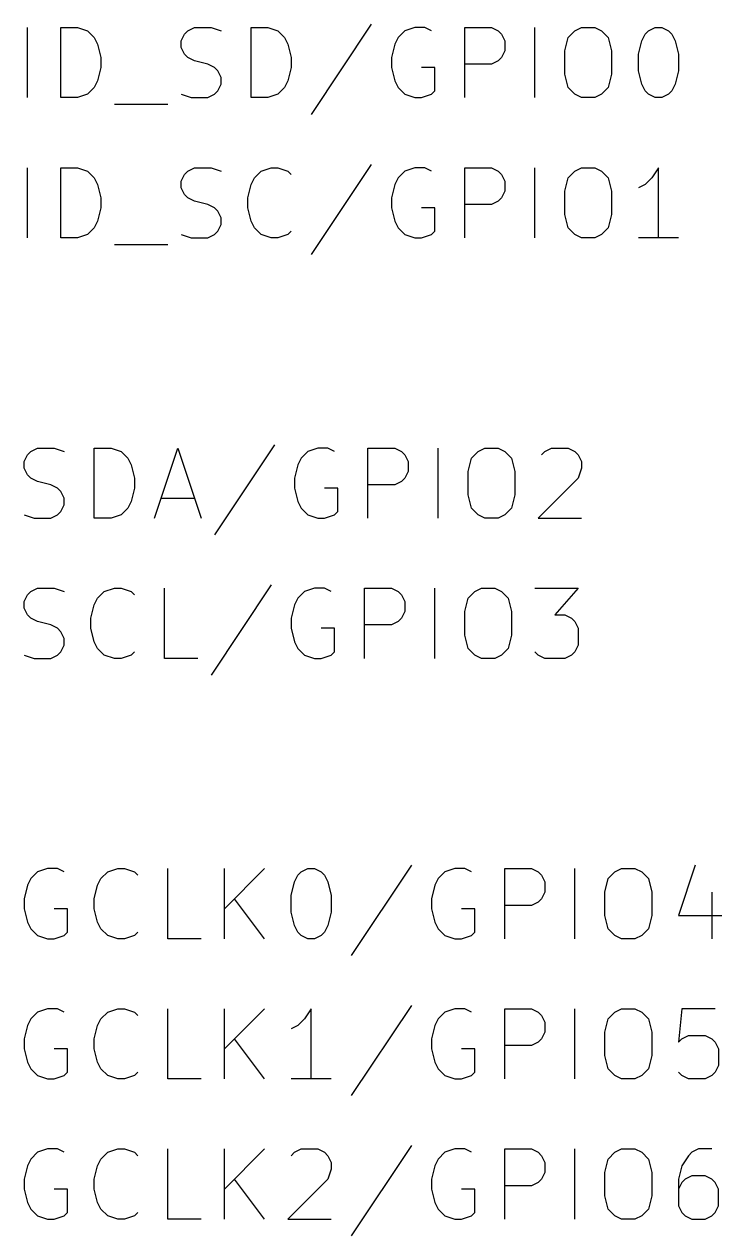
# Model space of a CAD drawing. Header units: millimetres. Extents: x 10 to 287, y -200 to -10.
# Drawn here: x 167.63 to 180.27, y -78.36 to -56.41 of the extents above; entities that cross this region are included whole.
import ezdxf

# ---------------------------------------------------------------- set-up
doc = ezdxf.new("R2010")
doc.units = ezdxf.units.MM
doc.layers.add('GREENSIXTYFIVE', color=129, linetype='CONTINUOUS')

msp = doc.modelspace()

# ---------------------------------------------------------------- linework, layer by layer
at = {"layer": 'GREENSIXTYFIVE', "linetype": 'CONTINUOUS'}
for p, q in [((173.9174, -56.4071), (172.8288, -58.0399)), ((167.6883, -57.7375), (167.6883, -56.4675)), ((168.2931, -57.7375), (168.2931, -56.4675)), ((168.2931, -56.4675), (168.5955, -56.4675)), ((168.5955, -56.4675), (168.7769, -56.528)), ((168.7769, -56.528), (168.8979, -56.649)), ((170.4703, -56.7094), (170.5307, -56.5885)), ((170.5307, -56.5885), (170.5912, -56.528)), ((170.5912, -56.528), (170.7122, -56.4675)), ((170.7122, -56.4675), (171.0145, -56.4675)), ((171.0145, -56.4675), (171.196, -56.528)), ((171.7402, -57.7375), (171.7402, -56.4675)), ((171.7402, -56.4675), (172.0426, -56.4675)), ((172.0426, -56.4675), (172.224, -56.528)), ((172.224, -56.528), (172.345, -56.649)), ((174.5222, -56.528), (174.4012, -56.649)), ((174.7036, -56.4675), (174.5222, -56.528)), ((174.885, -56.4675), (174.7036, -56.4675)), ((175.006, -56.528), (174.885, -56.4675)), ((175.6107, -57.7375), (175.6107, -56.4675)), ((175.6107, -56.4675), (176.0945, -56.4675)), ((176.0945, -56.4675), (176.2155, -56.528)), ((176.2155, -56.528), (176.276, -56.5885)), ((176.276, -56.5885), (176.3364, -56.7094)), ((176.8807, -57.7375), (176.8807, -56.4675)), ((177.4855, -56.649), (177.6065, -56.528)), ((177.6065, -56.528), (177.7274, -56.4675)), ((177.7274, -56.4675), (177.9693, -56.4675)), ((177.9693, -56.4675), (178.0903, -56.528)), ((178.0903, -56.528), (178.2112, -56.649)), ((178.816, -56.7094), (178.8765, -56.5885)), ((178.8765, -56.5885), (178.937, -56.528)), ((178.937, -56.528), (179.0579, -56.4675)), ((179.0579, -56.4675), (179.1789, -56.4675)), ((179.1789, -56.4675), (179.2998, -56.528)), ((179.2998, -56.528), (179.3603, -56.5885)), ((179.3603, -56.5885), (179.4208, -56.7094)), ((168.8979, -56.649), (168.9584, -56.7699)), ((168.9584, -56.7699), (169.0188, -57.0118)), ((170.4703, -56.8304), (170.4703, -56.7094)), ((170.5307, -56.9513), (170.4703, -56.8304)), ((172.345, -56.649), (172.4055, -56.7699)), ((172.4055, -56.7699), (172.4659, -57.0118)), ((174.3407, -56.7699), (174.2803, -57.0118)), ((174.4012, -56.649), (174.3407, -56.7699)), ((176.3364, -56.7094), (176.3364, -56.8909)), ((177.4251, -56.8909), (177.4855, -56.649)), ((178.2112, -56.649), (178.2717, -56.8909)), ((178.7556, -56.9513), (178.816, -56.7094)), ((179.4208, -56.7094), (179.4813, -56.9513)), ((169.0188, -57.0118), (169.0188, -57.1932)), ((170.5912, -57.0118), (170.5307, -56.9513)), ((170.7122, -57.0723), (170.5912, -57.0118)), ((170.9541, -57.1328), (170.7122, -57.0723)), ((172.4659, -57.0118), (172.4659, -57.1932)), ((174.2803, -57.0118), (174.2803, -57.1932)), ((176.2155, -57.0723), (176.0945, -57.1328)), ((176.276, -57.0118), (176.2155, -57.0723)), ((176.3364, -56.8909), (176.276, -57.0118)), ((177.4251, -57.3142), (177.4251, -56.8909)), ((178.2717, -56.8909), (178.2717, -57.3142)), ((178.7556, -57.2537), (178.7556, -56.9513)), ((179.4813, -56.9513), (179.4813, -57.2537)), ((169.0188, -57.1932), (168.9584, -57.4351)), ((171.075, -57.1932), (170.9541, -57.1328)), ((171.1355, -57.2537), (171.075, -57.1932)), ((171.196, -57.3747), (171.1355, -57.2537)), ((172.4659, -57.1932), (172.4055, -57.4351)), ((174.2803, -57.1932), (174.3407, -57.4351)), ((175.0664, -57.1932), (174.8245, -57.1932)), ((175.0664, -57.6166), (175.0664, -57.1932)), ((176.0945, -57.1328), (175.6107, -57.1328)), ((178.816, -57.4956), (178.7556, -57.2537)), ((179.4813, -57.2537), (179.4208, -57.4956)), ((168.9584, -57.4351), (168.8979, -57.5561)), ((171.1355, -57.6166), (171.196, -57.4956)), ((171.196, -57.4956), (171.196, -57.3747)), ((172.4055, -57.4351), (172.345, -57.5561)), ((174.3407, -57.4351), (174.4012, -57.5561)), ((177.4855, -57.5561), (177.4251, -57.3142)), ((178.2717, -57.3142), (178.2112, -57.5561)), ((178.8765, -57.6166), (178.816, -57.4956)), ((179.4208, -57.4956), (179.3603, -57.6166)), ((168.7769, -57.6771), (168.5955, -57.7375)), ((168.8979, -57.5561), (168.7769, -57.6771)), ((170.4703, -57.6771), (170.6517, -57.7375)), ((170.9541, -57.7375), (171.075, -57.6771)), ((171.075, -57.6771), (171.1355, -57.6166)), ((172.224, -57.6771), (172.0426, -57.7375)), ((172.345, -57.5561), (172.224, -57.6771)), ((174.4012, -57.5561), (174.5222, -57.6771)), ((174.5222, -57.6771), (174.7036, -57.7375)), ((174.8245, -57.7375), (175.006, -57.6771)), ((175.006, -57.6771), (175.0664, -57.6166)), ((177.6065, -57.6771), (177.4855, -57.5561)), ((177.7274, -57.7375), (177.6065, -57.6771)), ((178.0903, -57.6771), (177.9693, -57.7375)), ((178.2112, -57.5561), (178.0903, -57.6771)), ((178.937, -57.6771), (178.8765, -57.6166)), ((179.0579, -57.7375), (178.937, -57.6771)), ((179.2998, -57.6771), (179.1789, -57.7375)), ((179.3603, -57.6166), (179.2998, -57.6771)), ((168.5955, -57.7375), (168.2931, -57.7375)), ((169.2608, -57.8585), (170.2284, -57.8585)), ((170.6517, -57.7375), (170.9541, -57.7375)), ((172.0426, -57.7375), (171.7402, -57.7375)), ((174.7036, -57.7375), (174.8245, -57.7375)), ((177.9693, -57.7375), (177.7274, -57.7375)), ((179.1789, -57.7375), (179.0579, -57.7375)), ((167.6883, -60.2775), (167.6883, -59.0075)), ((168.2931, -60.2775), (168.2931, -59.0075)), ((168.2931, -59.0075), (168.5955, -59.0075)), ((168.5955, -59.0075), (168.7769, -59.068)), ((170.5912, -59.068), (170.7122, -59.0075)), ((170.7122, -59.0075), (171.0145, -59.0075)), ((171.0145, -59.0075), (171.196, -59.068)), ((171.9217, -59.068), (172.1031, -59.0075)), ((172.1031, -59.0075), (172.224, -59.0075)), ((172.224, -59.0075), (172.4055, -59.068)), ((173.9174, -58.9471), (172.8288, -60.5799)), ((174.7036, -59.0075), (174.5222, -59.068)), ((174.885, -59.0075), (174.7036, -59.0075)), ((175.006, -59.068), (174.885, -59.0075)), ((175.6107, -60.2775), (175.6107, -59.0075)), ((175.6107, -59.0075), (176.0945, -59.0075)), ((176.0945, -59.0075), (176.2155, -59.068)), ((176.8807, -60.2775), (176.8807, -59.0075)), ((177.6065, -59.068), (177.7274, -59.0075)), ((177.7274, -59.0075), (177.9693, -59.0075)), ((177.9693, -59.0075), (178.0903, -59.068)), ((179.1184, -59.0075), (178.9975, -59.189)), ((179.1184, -60.2775), (179.1184, -59.0075)), ((168.7769, -59.068), (168.8979, -59.189)), ((168.8979, -59.189), (168.9584, -59.3099)), ((170.4703, -59.2494), (170.5307, -59.1285)), ((170.4703, -59.3704), (170.4703, -59.2494)), ((170.5307, -59.1285), (170.5912, -59.068)), ((171.7402, -59.3099), (171.8007, -59.189)), ((171.8007, -59.189), (171.9217, -59.068)), ((172.4055, -59.068), (172.4659, -59.1285)), ((174.4012, -59.189), (174.3407, -59.3099)), ((174.5222, -59.068), (174.4012, -59.189)), ((176.2155, -59.068), (176.276, -59.1285)), ((176.276, -59.1285), (176.3364, -59.2494)), ((176.3364, -59.2494), (176.3364, -59.4309)), ((177.4251, -59.4309), (177.4855, -59.189)), ((177.4855, -59.189), (177.6065, -59.068)), ((178.0903, -59.068), (178.2112, -59.189)), ((178.2112, -59.189), (178.2717, -59.4309)), ((178.9975, -59.189), (178.8765, -59.3099)), ((168.9584, -59.3099), (169.0188, -59.5518)), ((170.5307, -59.4913), (170.4703, -59.3704)), ((170.5912, -59.5518), (170.5307, -59.4913)), ((171.6798, -59.5518), (171.7402, -59.3099)), ((174.3407, -59.3099), (174.2803, -59.5518)), ((176.3364, -59.4309), (176.276, -59.5518)), ((177.4251, -59.8542), (177.4251, -59.4309)), ((178.2717, -59.4309), (178.2717, -59.8542)), ((178.8765, -59.3099), (178.7556, -59.3704)), ((169.0188, -59.5518), (169.0188, -59.7332)), ((170.7122, -59.6123), (170.5912, -59.5518)), ((170.9541, -59.6728), (170.7122, -59.6123)), ((171.075, -59.7332), (170.9541, -59.6728)), ((171.6798, -59.7332), (171.6798, -59.5518)), ((174.2803, -59.5518), (174.2803, -59.7332)), ((176.0945, -59.6728), (175.6107, -59.6728)), ((176.2155, -59.6123), (176.0945, -59.6728)), ((176.276, -59.5518), (176.2155, -59.6123)), ((169.0188, -59.7332), (168.9584, -59.9751)), ((171.1355, -59.7937), (171.075, -59.7332)), ((171.196, -59.9147), (171.1355, -59.7937)), ((171.196, -60.0356), (171.196, -59.9147)), ((171.7402, -59.9751), (171.6798, -59.7332)), ((174.2803, -59.7332), (174.3407, -59.9751)), ((175.0664, -59.7332), (174.8245, -59.7332)), ((175.0664, -60.1566), (175.0664, -59.7332)), ((177.4855, -60.0961), (177.4251, -59.8542)), ((178.2717, -59.8542), (178.2112, -60.0961)), ((168.8979, -60.0961), (168.7769, -60.2171)), ((168.9584, -59.9751), (168.8979, -60.0961)), ((171.1355, -60.1566), (171.196, -60.0356)), ((171.8007, -60.0961), (171.7402, -59.9751)), ((171.9217, -60.2171), (171.8007, -60.0961)), ((174.3407, -59.9751), (174.4012, -60.0961)), ((174.4012, -60.0961), (174.5222, -60.2171)), ((177.6065, -60.2171), (177.4855, -60.0961)), ((178.2112, -60.0961), (178.0903, -60.2171)), ((168.5955, -60.2775), (168.2931, -60.2775)), ((168.7769, -60.2171), (168.5955, -60.2775)), ((170.4703, -60.2171), (170.6517, -60.2775)), ((170.6517, -60.2775), (170.9541, -60.2775)), ((170.9541, -60.2775), (171.075, -60.2171)), ((171.075, -60.2171), (171.1355, -60.1566)), ((172.1031, -60.2775), (171.9217, -60.2171)), ((172.224, -60.2775), (172.1031, -60.2775)), ((172.4055, -60.2171), (172.224, -60.2775)), ((172.4659, -60.1566), (172.4055, -60.2171)), ((174.5222, -60.2171), (174.7036, -60.2775)), ((174.7036, -60.2775), (174.8245, -60.2775)), ((174.8245, -60.2775), (175.006, -60.2171)), ((175.006, -60.2171), (175.0664, -60.1566)), ((177.7274, -60.2775), (177.6065, -60.2171)), ((177.9693, -60.2775), (177.7274, -60.2775)), ((178.0903, -60.2171), (177.9693, -60.2775)), ((179.4813, -60.2775), (178.7556, -60.2775)), ((169.2608, -60.3985), (170.2284, -60.3985)), ((167.7488, -64.148), (167.8698, -64.0875)), ((167.8698, -64.0875), (168.1721, -64.0875)), ((168.1721, -64.0875), (168.3536, -64.148)), ((168.8978, -65.3575), (168.8978, -64.0875)), ((168.8978, -64.0875), (169.2002, -64.0875)), ((169.2002, -64.0875), (169.3816, -64.148)), ((169.9864, -65.3575), (170.4097, -64.0875)), ((170.4097, -64.0875), (170.8331, -65.3575)), ((172.1636, -64.0271), (171.075, -65.6599)), ((172.9498, -64.0875), (172.7684, -64.148)), ((173.1312, -64.0875), (172.9498, -64.0875)), ((173.2522, -64.148), (173.1312, -64.0875)), ((173.8569, -65.3575), (173.8569, -64.0875)), ((173.8569, -64.0875), (174.3407, -64.0875)), ((174.3407, -64.0875), (174.4617, -64.148)), ((175.1269, -65.3575), (175.1269, -64.0875)), ((175.8527, -64.148), (175.9736, -64.0875)), ((175.9736, -64.0875), (176.2155, -64.0875)), ((176.2155, -64.0875), (176.3365, -64.148)), ((177.0622, -64.148), (177.1832, -64.0875)), ((177.1832, -64.0875), (177.4856, -64.0875)), ((177.4856, -64.0875), (177.6065, -64.148)), ((167.6279, -64.3294), (167.6883, -64.2085)), ((167.6883, -64.2085), (167.7488, -64.148)), ((169.3816, -64.148), (169.5026, -64.269)), ((169.5026, -64.269), (169.5631, -64.3899)), ((172.6474, -64.269), (172.5869, -64.3899)), ((172.7684, -64.148), (172.6474, -64.269)), ((174.4617, -64.148), (174.5222, -64.2085)), ((174.5222, -64.2085), (174.5826, -64.3294)), ((175.6713, -64.5109), (175.7317, -64.269)), ((175.7317, -64.269), (175.8527, -64.148)), ((176.3365, -64.148), (176.4574, -64.269)), ((176.4574, -64.269), (176.5179, -64.5109)), ((177.0018, -64.2085), (177.0622, -64.148)), ((177.6065, -64.148), (177.667, -64.2085)), ((177.667, -64.2085), (177.7275, -64.3294)), ((167.6279, -64.4504), (167.6279, -64.3294)), ((167.6883, -64.5713), (167.6279, -64.4504)), ((169.5631, -64.3899), (169.6235, -64.6318)), ((172.5869, -64.3899), (172.5265, -64.6318)), ((174.5826, -64.5109), (174.5222, -64.6318)), ((174.5826, -64.3294), (174.5826, -64.5109)), ((175.6713, -64.9342), (175.6713, -64.5109)), ((176.5179, -64.5109), (176.5179, -64.9342)), ((177.7275, -64.4504), (177.667, -64.6318)), ((177.7275, -64.3294), (177.7275, -64.4504)), ((167.7488, -64.6318), (167.6883, -64.5713)), ((167.8698, -64.6923), (167.7488, -64.6318)), ((168.1117, -64.7528), (167.8698, -64.6923)), ((168.2326, -64.8132), (168.1117, -64.7528)), ((169.6235, -64.6318), (169.6235, -64.8132)), ((172.5265, -64.6318), (172.5265, -64.8132)), ((174.3407, -64.7528), (173.8569, -64.7528)), ((174.4617, -64.6923), (174.3407, -64.7528)), ((174.5222, -64.6318), (174.4617, -64.6923)), ((177.667, -64.6318), (176.9413, -65.3575)), ((168.2931, -64.8737), (168.2326, -64.8132)), ((168.3536, -64.9947), (168.2931, -64.8737)), ((169.6235, -64.8132), (169.5631, -65.0551)), ((172.5265, -64.8132), (172.5869, -65.0551)), ((173.3126, -64.8132), (173.0707, -64.8132)), ((173.3126, -65.2366), (173.3126, -64.8132)), ((175.7317, -65.1761), (175.6713, -64.9342)), ((176.5179, -64.9342), (176.4574, -65.1761)), ((168.2931, -65.2366), (168.3536, -65.1156)), ((168.3536, -65.1156), (168.3536, -64.9947)), ((169.5026, -65.1761), (169.3816, -65.2971)), ((169.5631, -65.0551), (169.5026, -65.1761)), ((170.1074, -64.9947), (170.7121, -64.9947)), ((172.5869, -65.0551), (172.6474, -65.1761)), ((172.6474, -65.1761), (172.7684, -65.2971)), ((175.8527, -65.2971), (175.7317, -65.1761)), ((176.4574, -65.1761), (176.3365, -65.2971)), ((167.6279, -65.2971), (167.8093, -65.3575)), ((167.8093, -65.3575), (168.1117, -65.3575)), ((168.1117, -65.3575), (168.2326, -65.2971)), ((168.2326, -65.2971), (168.2931, -65.2366)), ((169.2002, -65.3575), (168.8978, -65.3575)), ((169.3816, -65.2971), (169.2002, -65.3575)), ((172.7684, -65.2971), (172.9498, -65.3575)), ((172.9498, -65.3575), (173.0707, -65.3575)), ((173.0707, -65.3575), (173.2522, -65.2971)), ((173.2522, -65.2971), (173.3126, -65.2366)), ((175.9736, -65.3575), (175.8527, -65.2971)), ((176.2155, -65.3575), (175.9736, -65.3575)), ((176.3365, -65.2971), (176.2155, -65.3575)), ((176.9413, -65.3575), (177.7275, -65.3575)), ((167.6883, -66.7485), (167.7488, -66.688)), ((167.7488, -66.688), (167.8698, -66.6275)), ((167.8698, -66.6275), (168.1721, -66.6275)), ((168.1721, -66.6275), (168.3536, -66.688)), ((168.9583, -66.809), (169.0793, -66.688)), ((169.0793, -66.688), (169.2607, -66.6275)), ((169.2607, -66.6275), (169.3816, -66.6275)), ((169.3816, -66.6275), (169.5631, -66.688)), ((169.5631, -66.688), (169.6235, -66.7485)), ((170.1678, -67.8975), (170.1678, -66.6275)), ((172.1031, -66.5671), (171.0145, -68.1999)), ((172.7079, -66.688), (172.5869, -66.809)), ((172.8893, -66.6275), (172.7079, -66.688)), ((173.0707, -66.6275), (172.8893, -66.6275)), ((173.1917, -66.688), (173.0707, -66.6275)), ((173.7964, -67.8975), (173.7964, -66.6275)), ((173.7964, -66.6275), (174.2802, -66.6275)), ((174.2802, -66.6275), (174.4012, -66.688)), ((174.4012, -66.688), (174.4617, -66.7485)), ((175.0664, -67.8975), (175.0664, -66.6275)), ((175.6712, -66.809), (175.7922, -66.688)), ((175.7922, -66.688), (175.9131, -66.6275)), ((175.9131, -66.6275), (176.155, -66.6275)), ((176.155, -66.6275), (176.276, -66.688)), ((176.276, -66.688), (176.3969, -66.809)), ((176.8808, -66.6275), (177.667, -66.6275)), ((177.667, -66.6275), (177.2436, -67.1113)), ((167.6279, -66.8694), (167.6883, -66.7485)), ((167.6279, -66.9904), (167.6279, -66.8694)), ((168.8374, -67.1718), (168.8978, -66.9299)), ((168.8978, -66.9299), (168.9583, -66.809)), ((172.5264, -66.9299), (172.466, -67.1718)), ((172.5869, -66.809), (172.5264, -66.9299)), ((174.4617, -66.7485), (174.5221, -66.8694)), ((174.5221, -66.8694), (174.5221, -67.0509)), ((175.6108, -67.0509), (175.6712, -66.809)), ((176.3969, -66.809), (176.4574, -67.0509)), ((167.6883, -67.1113), (167.6279, -66.9904)), ((167.7488, -67.1718), (167.6883, -67.1113)), ((167.8698, -67.2323), (167.7488, -67.1718)), ((168.8374, -67.3532), (168.8374, -67.1718)), ((172.466, -67.1718), (172.466, -67.3532)), ((174.4617, -67.1718), (174.4012, -67.2323)), ((174.5221, -67.0509), (174.4617, -67.1718)), ((175.6108, -67.4742), (175.6108, -67.0509)), ((176.4574, -67.0509), (176.4574, -67.4742)), ((177.2436, -67.1113), (177.4251, -67.1113)), ((177.4251, -67.1113), (177.546, -67.1718)), ((177.546, -67.1718), (177.6065, -67.2323)), ((168.1117, -67.2928), (167.8698, -67.2323)), ((168.2326, -67.3532), (168.1117, -67.2928)), ((168.2931, -67.4137), (168.2326, -67.3532)), ((168.8978, -67.5951), (168.8374, -67.3532)), ((172.466, -67.3532), (172.5264, -67.5951)), ((173.2521, -67.3532), (173.0102, -67.3532)), ((173.2521, -67.7766), (173.2521, -67.3532)), ((174.2802, -67.2928), (173.7964, -67.2928)), ((174.4012, -67.2323), (174.2802, -67.2928)), ((177.6065, -67.2323), (177.667, -67.3532)), ((177.667, -67.3532), (177.667, -67.6556)), ((168.3536, -67.5347), (168.2931, -67.4137)), ((168.3536, -67.6556), (168.3536, -67.5347)), ((168.9583, -67.7161), (168.8978, -67.5951)), ((172.5264, -67.5951), (172.5869, -67.7161)), ((175.6712, -67.7161), (175.6108, -67.4742)), ((176.4574, -67.4742), (176.3969, -67.7161)), ((168.2326, -67.8371), (168.2931, -67.7766)), ((168.2931, -67.7766), (168.3536, -67.6556)), ((169.0793, -67.8371), (168.9583, -67.7161)), ((169.6235, -67.7766), (169.5631, -67.8371)), ((172.5869, -67.7161), (172.7079, -67.8371)), ((173.1917, -67.8371), (173.2521, -67.7766)), ((175.7922, -67.8371), (175.6712, -67.7161)), ((176.3969, -67.7161), (176.276, -67.8371)), ((176.9413, -67.8371), (176.8808, -67.7766)), ((177.6065, -67.7766), (177.546, -67.8371)), ((177.667, -67.6556), (177.6065, -67.7766)), ((167.6279, -67.8371), (167.8093, -67.8975)), ((167.8093, -67.8975), (168.1117, -67.8975)), ((168.1117, -67.8975), (168.2326, -67.8371)), ((169.2607, -67.8975), (169.0793, -67.8371)), ((169.3816, -67.8975), (169.2607, -67.8975)), ((169.5631, -67.8371), (169.3816, -67.8975)), ((170.7726, -67.8975), (170.1678, -67.8975)), ((172.7079, -67.8371), (172.8893, -67.8975)), ((172.8893, -67.8975), (173.0102, -67.8975)), ((173.0102, -67.8975), (173.1917, -67.8371)), ((175.9131, -67.8975), (175.7922, -67.8371)), ((176.155, -67.8975), (175.9131, -67.8975)), ((176.276, -67.8371), (176.155, -67.8975)), ((177.0622, -67.8975), (176.9413, -67.8371)), ((177.4251, -67.8975), (177.0622, -67.8975)), ((177.546, -67.8371), (177.4251, -67.8975)), ((167.8698, -71.768), (167.7488, -71.889)), ((168.0512, -71.7075), (167.8698, -71.768)), ((168.2326, -71.7075), (168.0512, -71.7075)), ((168.3536, -71.768), (168.2326, -71.7075)), ((169.0188, -71.889), (169.1398, -71.768)), ((169.1398, -71.768), (169.3212, -71.7075)), ((169.3212, -71.7075), (169.4421, -71.7075)), ((169.4421, -71.7075), (169.6236, -71.768)), ((169.6236, -71.768), (169.684, -71.8285)), ((170.2283, -72.9775), (170.2283, -71.7075)), ((171.2564, -72.9775), (171.2564, -71.7075)), ((171.9821, -71.7075), (171.2564, -72.4332)), ((172.5869, -71.8285), (172.6474, -71.768)), ((172.6474, -71.768), (172.7683, -71.7075)), ((172.7683, -71.7075), (172.8893, -71.7075)), ((172.8893, -71.7075), (173.0102, -71.768)), ((173.0102, -71.768), (173.0707, -71.8285)), ((174.6431, -71.6471), (173.5545, -73.2799)), ((175.2479, -71.768), (175.1269, -71.889)), ((175.4293, -71.7075), (175.2479, -71.768)), ((175.6107, -71.7075), (175.4293, -71.7075)), ((175.7317, -71.768), (175.6107, -71.7075)), ((176.3364, -72.9775), (176.3364, -71.7075)), ((176.3364, -71.7075), (176.8202, -71.7075)), ((176.8202, -71.7075), (176.9412, -71.768)), ((176.9412, -71.768), (177.0017, -71.8285)), ((177.6064, -72.9775), (177.6064, -71.7075)), ((178.2112, -71.889), (178.3322, -71.768)), ((178.3322, -71.768), (178.4531, -71.7075)), ((178.4531, -71.7075), (178.695, -71.7075)), ((178.695, -71.7075), (178.816, -71.768)), ((178.816, -71.768), (178.9369, -71.889)), ((179.7836, -71.6471), (179.4813, -72.5542)), ((167.7488, -71.889), (167.6883, -72.0099)), ((168.9583, -72.0099), (169.0188, -71.889)), ((172.466, -72.1913), (172.5264, -71.9494)), ((172.5264, -71.9494), (172.5869, -71.8285)), ((173.0707, -71.8285), (173.1312, -71.9494)), ((173.1312, -71.9494), (173.1917, -72.1913)), ((175.1269, -71.889), (175.0664, -72.0099)), ((177.0017, -71.8285), (177.0621, -71.9494)), ((177.0621, -71.9494), (177.0621, -72.1309)), ((178.1508, -72.1309), (178.2112, -71.889)), ((178.9369, -71.889), (178.9974, -72.1309)), ((167.6883, -72.0099), (167.6279, -72.2518)), ((168.8979, -72.2518), (168.9583, -72.0099)), ((172.466, -72.4937), (172.466, -72.1913)), ((173.1917, -72.1913), (173.1917, -72.4937)), ((175.0664, -72.0099), (175.006, -72.2518)), ((177.0621, -72.1309), (177.0017, -72.2518)), ((178.1508, -72.5542), (178.1508, -72.1309)), ((178.9974, -72.1309), (178.9974, -72.5542)), ((180.086, -72.1309), (180.086, -72.9775)), ((167.6279, -72.2518), (167.6279, -72.4332)), ((167.6279, -72.4332), (167.6883, -72.6751)), ((168.414, -72.4332), (168.1721, -72.4332)), ((168.414, -72.8566), (168.414, -72.4332)), ((168.8979, -72.4332), (168.8979, -72.2518)), ((168.9583, -72.6751), (168.8979, -72.4332)), ((171.9821, -72.9775), (171.4379, -72.2518)), ((175.006, -72.2518), (175.006, -72.4332)), ((175.006, -72.4332), (175.0664, -72.6751)), ((175.7921, -72.4332), (175.5502, -72.4332)), ((175.7921, -72.8566), (175.7921, -72.4332)), ((176.8202, -72.3728), (176.3364, -72.3728)), ((176.9412, -72.3123), (176.8202, -72.3728)), ((177.0017, -72.2518), (176.9412, -72.3123)), ((172.5264, -72.7356), (172.466, -72.4937)), ((173.1917, -72.4937), (173.1312, -72.7356)), ((178.2112, -72.7961), (178.1508, -72.5542)), ((178.9974, -72.5542), (178.9369, -72.7961)), ((179.4813, -72.5542), (180.2674, -72.5542)), ((167.6883, -72.6751), (167.7488, -72.7961)), ((167.7488, -72.7961), (167.8698, -72.9171)), ((168.3536, -72.9171), (168.414, -72.8566)), ((169.0188, -72.7961), (168.9583, -72.6751)), ((169.1398, -72.9171), (169.0188, -72.7961)), ((169.684, -72.8566), (169.6236, -72.9171)), ((172.5869, -72.8566), (172.5264, -72.7356)), ((172.6474, -72.9171), (172.5869, -72.8566)), ((173.0707, -72.8566), (173.0102, -72.9171)), ((173.1312, -72.7356), (173.0707, -72.8566)), ((175.0664, -72.6751), (175.1269, -72.7961)), ((175.1269, -72.7961), (175.2479, -72.9171)), ((175.7317, -72.9171), (175.7921, -72.8566)), ((178.3322, -72.9171), (178.2112, -72.7961)), ((178.9369, -72.7961), (178.816, -72.9171)), ((167.8698, -72.9171), (168.0512, -72.9775)), ((168.0512, -72.9775), (168.1721, -72.9775)), ((168.1721, -72.9775), (168.3536, -72.9171)), ((169.3212, -72.9775), (169.1398, -72.9171)), ((169.4421, -72.9775), (169.3212, -72.9775)), ((169.6236, -72.9171), (169.4421, -72.9775)), ((170.8331, -72.9775), (170.2283, -72.9775)), ((172.7683, -72.9775), (172.6474, -72.9171)), ((172.8893, -72.9775), (172.7683, -72.9775)), ((173.0102, -72.9171), (172.8893, -72.9775)), ((175.2479, -72.9171), (175.4293, -72.9775)), ((175.4293, -72.9775), (175.5502, -72.9775)), ((175.5502, -72.9775), (175.7317, -72.9171)), ((178.4531, -72.9775), (178.3322, -72.9171)), ((178.695, -72.9775), (178.4531, -72.9775)), ((178.816, -72.9171), (178.695, -72.9775)), ((174.6431, -74.1871), (173.5545, -75.8199)), ((167.8698, -74.308), (167.7488, -74.429)), ((168.0512, -74.2475), (167.8698, -74.308)), ((168.2326, -74.2475), (168.0512, -74.2475)), ((168.3536, -74.308), (168.2326, -74.2475)), ((169.0188, -74.429), (169.1398, -74.308)), ((169.1398, -74.308), (169.3212, -74.2475)), ((169.3212, -74.2475), (169.4421, -74.2475)), ((169.4421, -74.2475), (169.6236, -74.308)), ((169.6236, -74.308), (169.684, -74.3685)), ((170.2283, -75.5175), (170.2283, -74.2475)), ((171.2564, -75.5175), (171.2564, -74.2475)), ((171.9821, -74.2475), (171.2564, -74.9732)), ((172.8288, -74.2475), (172.7079, -74.429)), ((172.8288, -75.5175), (172.8288, -74.2475)), ((175.2479, -74.308), (175.1269, -74.429)), ((175.4293, -74.2475), (175.2479, -74.308)), ((175.6107, -74.2475), (175.4293, -74.2475)), ((175.7317, -74.308), (175.6107, -74.2475)), ((176.3364, -75.5175), (176.3364, -74.2475)), ((176.3364, -74.2475), (176.8202, -74.2475)), ((176.8202, -74.2475), (176.9412, -74.308)), ((176.9412, -74.308), (177.0017, -74.3685)), ((177.0017, -74.3685), (177.0621, -74.4894)), ((177.6064, -75.5175), (177.6064, -74.2475)), ((178.2112, -74.429), (178.3322, -74.308)), ((178.3322, -74.308), (178.4531, -74.2475)), ((178.4531, -74.2475), (178.695, -74.2475)), ((178.695, -74.2475), (178.816, -74.308)), ((178.816, -74.308), (178.9369, -74.429)), ((179.5417, -74.2475), (179.4813, -74.8523)), ((180.1465, -74.2475), (179.5417, -74.2475)), ((167.6883, -74.5499), (167.6279, -74.7918)), ((167.7488, -74.429), (167.6883, -74.5499)), ((168.8979, -74.7918), (168.9583, -74.5499)), ((168.9583, -74.5499), (169.0188, -74.429)), ((172.5869, -74.5499), (172.466, -74.6104)), ((172.7079, -74.429), (172.5869, -74.5499)), ((175.0664, -74.5499), (175.006, -74.7918)), ((175.1269, -74.429), (175.0664, -74.5499)), ((177.0621, -74.4894), (177.0621, -74.6709)), ((178.1508, -74.6709), (178.2112, -74.429)), ((178.9369, -74.429), (178.9974, -74.6709)), ((167.6279, -74.7918), (167.6279, -74.9732)), ((168.8979, -74.9732), (168.8979, -74.7918)), ((171.9821, -75.5175), (171.4379, -74.7918)), ((175.006, -74.7918), (175.006, -74.9732)), ((176.9412, -74.8523), (176.8202, -74.9128)), ((177.0017, -74.7918), (176.9412, -74.8523)), ((177.0621, -74.6709), (177.0017, -74.7918)), ((178.1508, -75.0942), (178.1508, -74.6709)), ((178.9974, -74.6709), (178.9974, -75.0942)), ((179.4813, -74.8523), (179.5417, -74.7918)), ((179.5417, -74.7918), (179.6627, -74.7313)), ((179.6627, -74.7313), (179.9651, -74.7313)), ((179.9651, -74.7313), (180.086, -74.7918)), ((180.086, -74.7918), (180.1465, -74.8523)), ((180.1465, -74.8523), (180.207, -74.9732)), ((167.6279, -74.9732), (167.6883, -75.2151)), ((168.414, -74.9732), (168.1721, -74.9732)), ((168.414, -75.3966), (168.414, -74.9732)), ((168.9583, -75.2151), (168.8979, -74.9732)), ((175.006, -74.9732), (175.0664, -75.2151)), ((175.7921, -74.9732), (175.5502, -74.9732)), ((175.7921, -75.3966), (175.7921, -74.9732)), ((176.8202, -74.9128), (176.3364, -74.9128)), ((180.207, -74.9732), (180.207, -75.2756)), ((167.6883, -75.2151), (167.7488, -75.3361)), ((169.0188, -75.3361), (168.9583, -75.2151)), ((175.0664, -75.2151), (175.1269, -75.3361)), ((178.2112, -75.3361), (178.1508, -75.0942)), ((178.9974, -75.0942), (178.9369, -75.3361)), ((180.207, -75.2756), (180.1465, -75.3966)), ((167.7488, -75.3361), (167.8698, -75.4571)), ((167.8698, -75.4571), (168.0512, -75.5175)), ((168.0512, -75.5175), (168.1721, -75.5175)), ((168.1721, -75.5175), (168.3536, -75.4571)), ((168.3536, -75.4571), (168.414, -75.3966)), ((169.1398, -75.4571), (169.0188, -75.3361)), ((169.3212, -75.5175), (169.1398, -75.4571)), ((169.4421, -75.5175), (169.3212, -75.5175)), ((169.6236, -75.4571), (169.4421, -75.5175)), ((169.684, -75.3966), (169.6236, -75.4571)), ((170.8331, -75.5175), (170.2283, -75.5175)), ((173.1917, -75.5175), (172.466, -75.5175)), ((175.1269, -75.3361), (175.2479, -75.4571)), ((175.2479, -75.4571), (175.4293, -75.5175)), ((175.4293, -75.5175), (175.5502, -75.5175)), ((175.5502, -75.5175), (175.7317, -75.4571)), ((175.7317, -75.4571), (175.7921, -75.3966)), ((178.3322, -75.4571), (178.2112, -75.3361)), ((178.4531, -75.5175), (178.3322, -75.4571)), ((178.695, -75.5175), (178.4531, -75.5175)), ((178.816, -75.4571), (178.695, -75.5175)), ((178.9369, -75.3361), (178.816, -75.4571)), ((179.5417, -75.4571), (179.4813, -75.3966)), ((179.6627, -75.5175), (179.5417, -75.4571)), ((179.9651, -75.5175), (179.6627, -75.5175)), ((180.086, -75.4571), (179.9651, -75.5175)), ((180.1465, -75.3966), (180.086, -75.4571)), ((168.0512, -76.7875), (167.8698, -76.848)), ((168.2326, -76.7875), (168.0512, -76.7875)), ((168.3536, -76.848), (168.2326, -76.7875)), ((169.1398, -76.848), (169.3212, -76.7875)), ((169.3212, -76.7875), (169.4421, -76.7875)), ((169.4421, -76.7875), (169.6236, -76.848)), ((170.2283, -78.0575), (170.2283, -76.7875)), ((171.2564, -78.0575), (171.2564, -76.7875)), ((171.9821, -76.7875), (171.2564, -77.5132)), ((172.5264, -76.848), (172.6474, -76.7875)), ((172.6474, -76.7875), (172.9498, -76.7875)), ((172.9498, -76.7875), (173.0707, -76.848)), ((174.6431, -76.7271), (173.5545, -78.3599)), ((175.4293, -76.7875), (175.2479, -76.848)), ((175.6107, -76.7875), (175.4293, -76.7875)), ((175.7317, -76.848), (175.6107, -76.7875)), ((176.3364, -78.0575), (176.3364, -76.7875)), ((176.3364, -76.7875), (176.8202, -76.7875)), ((176.8202, -76.7875), (176.9412, -76.848)), ((177.6064, -78.0575), (177.6064, -76.7875)), ((178.3322, -76.848), (178.4531, -76.7875)), ((178.4531, -76.7875), (178.695, -76.7875)), ((178.695, -76.7875), (178.816, -76.848)), ((179.8441, -76.7875), (179.7232, -76.848)), ((180.086, -76.7875), (179.8441, -76.7875)), ((167.7488, -76.969), (167.6883, -77.0899)), ((167.8698, -76.848), (167.7488, -76.969)), ((168.9583, -77.0899), (169.0188, -76.969)), ((169.0188, -76.969), (169.1398, -76.848)), ((169.6236, -76.848), (169.684, -76.9085)), ((172.466, -76.9085), (172.5264, -76.848)), ((173.0707, -76.848), (173.1312, -76.9085)), ((173.1312, -76.9085), (173.1917, -77.0294)), ((173.1917, -77.0294), (173.1917, -77.1504)), ((175.1269, -76.969), (175.0664, -77.0899)), ((175.2479, -76.848), (175.1269, -76.969)), ((176.9412, -76.848), (177.0017, -76.9085)), ((177.0017, -76.9085), (177.0621, -77.0294)), ((177.0621, -77.0294), (177.0621, -77.2109)), ((178.1508, -77.2109), (178.2112, -76.969)), ((178.2112, -76.969), (178.3322, -76.848)), ((178.816, -76.848), (178.9369, -76.969)), ((178.9369, -76.969), (178.9974, -77.2109)), ((179.6627, -76.9085), (179.5417, -77.0899)), ((179.7232, -76.848), (179.6627, -76.9085)), ((167.6883, -77.0899), (167.6279, -77.3318)), ((168.8979, -77.3318), (168.9583, -77.0899)), ((173.1917, -77.1504), (173.1312, -77.3318)), ((175.0664, -77.0899), (175.006, -77.3318)), ((177.0621, -77.2109), (177.0017, -77.3318)), ((178.1508, -77.6342), (178.1508, -77.2109)), ((178.9974, -77.2109), (178.9974, -77.6342)), ((179.5417, -77.0899), (179.4813, -77.3318)), ((179.7232, -77.2713), (179.6022, -77.3318)), ((179.9651, -77.2713), (179.7232, -77.2713)), ((180.086, -77.3318), (179.9651, -77.2713)), ((167.6279, -77.3318), (167.6279, -77.5132)), ((168.8979, -77.5132), (168.8979, -77.3318)), ((171.9821, -78.0575), (171.4379, -77.3318)), ((173.1312, -77.3318), (172.4055, -78.0575)), ((175.006, -77.3318), (175.006, -77.5132)), ((176.8202, -77.4528), (176.3364, -77.4528)), ((176.9412, -77.3923), (176.8202, -77.4528)), ((177.0017, -77.3318), (176.9412, -77.3923)), ((179.4813, -77.3318), (179.4813, -77.8156)), ((179.5417, -77.3923), (179.4813, -77.5132)), ((179.6022, -77.3318), (179.5417, -77.3923)), ((180.1465, -77.3923), (180.086, -77.3318)), ((180.207, -77.5132), (180.1465, -77.3923)), ((167.6279, -77.5132), (167.6883, -77.7551)), ((168.414, -77.5132), (168.1721, -77.5132)), ((168.414, -77.9366), (168.414, -77.5132)), ((168.9583, -77.7551), (168.8979, -77.5132)), ((175.006, -77.5132), (175.0664, -77.7551)), ((175.7921, -77.5132), (175.5502, -77.5132)), ((175.7921, -77.9366), (175.7921, -77.5132)), ((178.2112, -77.8761), (178.1508, -77.6342)), ((178.9974, -77.6342), (178.9369, -77.8761)), ((180.207, -77.8156), (180.207, -77.5132)), ((167.6883, -77.7551), (167.7488, -77.8761)), ((167.7488, -77.8761), (167.8698, -77.9971)), ((169.0188, -77.8761), (168.9583, -77.7551)), ((169.1398, -77.9971), (169.0188, -77.8761)), ((175.0664, -77.7551), (175.1269, -77.8761)), ((175.1269, -77.8761), (175.2479, -77.9971)), ((178.3322, -77.9971), (178.2112, -77.8761)), ((178.9369, -77.8761), (178.816, -77.9971)), ((179.4813, -77.8156), (179.5417, -77.9366)), ((180.1465, -77.9366), (180.207, -77.8156)), ((167.8698, -77.9971), (168.0512, -78.0575)), ((168.0512, -78.0575), (168.1721, -78.0575)), ((168.1721, -78.0575), (168.3536, -77.9971)), ((168.3536, -77.9971), (168.414, -77.9366)), ((169.3212, -78.0575), (169.1398, -77.9971)), ((169.4421, -78.0575), (169.3212, -78.0575)), ((169.6236, -77.9971), (169.4421, -78.0575)), ((169.684, -77.9366), (169.6236, -77.9971)), ((170.8331, -78.0575), (170.2283, -78.0575)), ((172.4055, -78.0575), (173.1917, -78.0575)), ((175.2479, -77.9971), (175.4293, -78.0575)), ((175.4293, -78.0575), (175.5502, -78.0575)), ((175.5502, -78.0575), (175.7317, -77.9971)), ((175.7317, -77.9971), (175.7921, -77.9366)), ((178.4531, -78.0575), (178.3322, -77.9971)), ((178.695, -78.0575), (178.4531, -78.0575)), ((178.816, -77.9971), (178.695, -78.0575)), ((179.5417, -77.9366), (179.6022, -77.9971)), ((179.6022, -77.9971), (179.7232, -78.0575)), ((179.7232, -78.0575), (179.9651, -78.0575)), ((179.9651, -78.0575), (180.086, -77.9971)), ((180.086, -77.9971), (180.1465, -77.9366))]:
    msp.add_line(p, q, dxfattribs=at)

doc.saveas('drawing.dxf')
